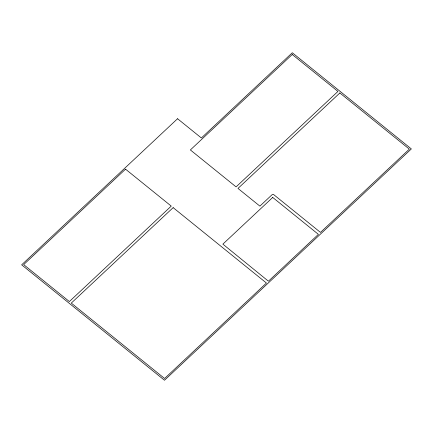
<?xml version="1.0" encoding="UTF-8"?>
<svg xmlns="http://www.w3.org/2000/svg" width="433" height="433" viewBox="0 0 433 433"><rect width="100%" height="100%" fill="white"/><g stroke="black" fill="none" stroke-linecap="round" stroke-linejoin="round"><path stroke-width="0.65" d="M177.557 118.729L21.65 264.828L164.491 380.255L411.35 148.93L292.313 52.745L201.367 137.97L177.557 118.729M125.532 169.168L23.669 264.617L69.377 301.552L171.241 206.103L125.532 169.168M292.237 54.498L190.374 149.948L236.082 186.888L337.946 91.433L292.237 54.498M173.146 207.64L71.283 303.095L164.589 378.491L266.452 283.036L173.146 207.64M339.851 92.976L237.988 188.425L259.892 206.124L272.281 194.514L273.434 194.395L320.48 232.407L409.347 149.131L339.851 92.976M272.709 197.437L222.871 244.136L268.417 281.196L318.401 234.356L272.709 197.437"/></g></svg>
